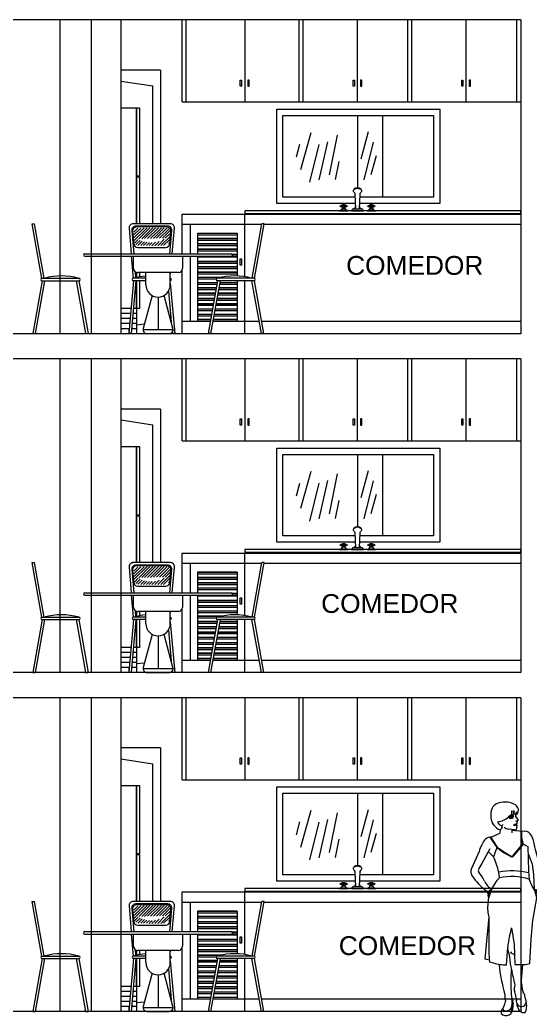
# Model space of a CAD drawing. Header units: metres. Extents: x -2 to 3328848, y -2 to 2725060.
# Drawn here: x 1663802.2 to 1663842.9, y 1363077.4 to 1363156.7 of the extents above; entities that cross this region are included whole.
import ezdxf

# ---------------------------------------------------------------- set-up
doc = ezdxf.new("R2010")
doc.units = ezdxf.units.M
doc.linetypes.add('0', pattern=[0])
doc.layers.get('0').update_dxf_attribs({"color": 253, "lineweight": 0})
for name, color, linetype, lineweight in [('EFEC', 253, 'Continuous', 0), ('muebles', 253, 'Continuous', 0), ('NOITHAT', 253, 'Continuous', 0), ('PUERTAS', 253, 'Continuous', 0)]:
    doc.layers.add(name, color=color, linetype=linetype, lineweight=lineweight)
doc.styles.get("Standard").update_dxf_attribs({"font": 'arial.ttf'})

# ---------------------------------------------------------------- blocks, each defined once
blk = doc.blocks.new('A$C19362E76')
at = {"layer": 'muebles'}
for p, q in [((1350, 2500), (1350, 1846.7)), ((2249.3, 1846.7), (2249.3, 2500)), ((2649.3, 1846.7), (2649.3, 2500)), ((2679.3, 2500), (2679.3, 1846.7)), ((3115, 1846.7), (3115, 2500)), ((3520, 1846.7), (3520, 2500)), ((850, 1846.7), (1814.3, 1846.7)), ((880, 1846.7), (1784.3, 1846.7)), ((1814.3, 1846.7), (2679.3, 1846.7)), ((2679.3, 1846.7), (3550, 1846.7)), ((850, 951.7), (3550, 951.7)), ((850, 635.8), (850, 951.7)), ((1350, 454.4), (1350, 951.7)), ((850, 871.7), (1484.7, 871.7)), ((915, 871.7), (915, 635.8)), ((975, 801.8), (1290, 801.8)), ((975, 800.1), (1290, 800.1)), ((1504.5, 871.7), (3550, 871.7)), ((2263.7, 800), (2263.7, 800)), ((975, 786.9), (1290, 786.9)), ((975, 759.8), (1290, 759.8)), ((975, 758.1), (1290, 758.1)), ((975, 744.9), (1290, 744.9)), ((975, 717.8), (1290, 717.8)), ((975, 716.1), (1290, 716.1)), ((975, 702.9), (1290, 702.9)), ((975, 675.8), (1290, 675.8)), ((975, 674.1), (1290, 674.1)), ((975, 660.9), (1290, 660.9)), ((915, 616.3), (915, 100)), ((975, 611.7), (1290, 611.7)), ((975, 576.9), (1290, 576.9)), ((975, 575.2), (1290, 575.2)), ((975, 562.1), (1290, 562.1)), ((1249.3, 633.8), (1290, 633.8)), ((1250, 618.9), (1290, 618.9)), ((1251.1, 632.1), (1290, 632.1)), ((850, 0), (850, 503.1)), ((975, 534.9), (1290, 534.9)), ((975, 533.2), (1290, 533.2)), ((975, 520.1), (1290, 520.1)), ((975, 492.9), (1290, 492.9)), ((975, 491.2), (1290, 491.2)), ((975, 478.1), (1290, 478.1)), ((975, 450.9), (1173.2, 450.9)), ((975, 449.2), (1164.8, 449.2)), ((975, 436.1), (1124.6, 436.1)), ((975, 408.9), (1130.9, 408.9)), ((975, 407.2), (1130.6, 407.2)), ((1150.4, 407.2), (1290, 407.2)), ((1150.7, 408.9), (1290, 408.9)), ((1350, 0), (1350, 421.7)), ((975, 394.1), (1128.3, 394.1)), ((975, 366.9), (1123.5, 366.9)), ((975, 365.2), (1123.2, 365.2)), ((975, 352.1), (1120.9, 352.1)), ((975, 324.9), (1116.1, 324.9)), ((975, 323.2), (1115.8, 323.2)), ((1135.6, 323.2), (1290, 323.2)), ((1135.9, 324.9), (1290, 324.9)), ((1140.7, 352.1), (1290, 352.1)), ((1143, 365.2), (1290, 365.2)), ((1143.3, 366.9), (1290, 366.9)), ((1148.1, 394.1), (1290, 394.1)), ((975, 310.1), (1113.5, 310.1)), ((975, 282.9), (1108.7, 282.9)), ((975, 281.2), (1108.4, 281.2)), ((975, 268.1), (1106.1, 268.1)), ((975, 240.9), (1101.3, 240.9)), ((975, 239.2), (1101, 239.2)), ((1120.8, 239.2), (1290, 239.2)), ((1121.1, 240.9), (1290, 240.9)), ((1125.9, 268.1), (1290, 268.1)), ((1128.2, 281.2), (1290, 281.2)), ((1128.5, 282.9), (1290, 282.9)), ((1133.3, 310.1), (1290, 310.1)), ((975, 226.1), (1098.7, 226.1)), ((975, 198.9), (1093.9, 198.9)), ((975, 197.2), (1093.6, 197.2)), ((975, 184.1), (1091.3, 184.1)), ((1111.1, 184.1), (1290, 184.1)), ((1113.4, 197.2), (1290, 197.2)), ((1113.7, 198.9), (1290, 198.9)), ((1118.5, 226.1), (1290, 226.1)), ((850, 100), (1076.5, 100)), ((915, 100), (1076.5, 100)), ((975, 156.9), (1086.5, 156.9)), ((975, 155.2), (1086.2, 155.2)), ((975, 142.1), (1083.9, 142.1)), ((975, 114.9), (1079.1, 114.9)), ((975, 113.2), (1078.8, 113.2)), ((975, 100.1), (1076.5, 100.1)), ((1096.2, 100.1), (1290, 100.1)), ((1096.2, 100), (1462.1, 100)), ((1096.2, 100), (1462.1, 100)), ((1098.6, 113.2), (1290, 113.2)), ((1098.9, 114.9), (1290, 114.9)), ((1103.7, 142.1), (1290, 142.1)), ((1106, 155.2), (1290, 155.2)), ((1106.3, 156.9), (1290, 156.9)), ((1481.9, 100), (1815, 100)), ((1481.9, 100), (1785, 100)), ((1815, 100), (3550, 100))]:
    blk.add_line(p, q, dxfattribs=at)
for points in [[(850, 1846.7), (850, 2500)], [(850, 1846.7), (850, 2500)], [(880, 2500), (880, 1846.7)], [(1784.3, 1846.7), (1784.3, 2500)], [(1814.3, 2500), (1814.3, 1846.7)], [(975, 635.8), (975, 801.8)], [(1290, 800.1), (1290, 460.3)], [(975, 632.1), (975, 633.8)], [(975, 100.1), (975, 616.3)], [(1290, 421.7), (1290, 100.1)], [(975, 270.2), (975, 258.6)], [(1290, 161.7), (1290, 150.1)]]:
    blk.add_lwpolyline(points, dxfattribs=at)
for points in [[(1315, 1971.1), (1315, 2021.1), (1325, 2021.1), (1325, 1971.1)], [(1385, 1971.1), (1385, 2021.1), (1375, 2021.1), (1375, 1971.1)], [(2214.3, 1971.1), (2214.3, 2021.1), (2224.3, 2021.1), (2224.3, 1971.1)], [(2284.3, 1971.1), (2284.3, 2021.1), (2274.3, 2021.1), (2274.3, 1971.1)], [(3080, 1971.1), (3080, 2021.1), (3090, 2021.1), (3090, 1971.1)], [(3150, 1971.1), (3150, 2021.1), (3140, 2021.1), (3140, 1971.1)], [(1350, 958.9), (3550, 958.9), (3550, 980.2), (1350, 980.2)], [(1315, 545.2), (1315, 595.2), (1325, 595.2), (1325, 545.2)]]:
    blk.add_lwpolyline(points, close=True, dxfattribs=at)
blk = doc.blocks.new('MBVOI')
at = {"color": 0, "linetype": 'ByBlock'}
for p, q in [((-120, 0), (-65, 0)), ((-110.2, 5), (-74.8, 5)), ((-100, 32.5), (-105, 32.5)), ((-100, 27.5), (-105, 27.5)), ((-82.9, 15), (-102, 15)), ((-85, 32.5), (-80, 32.5)), ((-85, 27.5), (-80, 27.5)), ((-39, 0), (39, 0)), ((-26, 13), (26, 13)), ((65, 0), (120, 0)), ((74.8, 5), (110.2, 5)), ((85, 32.5), (80, 32.5)), ((85, 27.5), (80, 27.5)), ((102.1, 15), (83, 15)), ((100, 32.5), (105, 32.5)), ((100, 27.5), (105, 27.5))]:
    blk.add_line(p, q, dxfattribs=at)
blk.add_lwpolyline([(-10, 13), (-14.7, 107.9, 0.144294), (-19.8, 118.2, -0.095047), (-25.2, 124.5, -0.130978), (-27.3, 132.3, -0.130978), (-25.2, 140.1, -0.106552), (-19, 147, -0.083871), (-10.5, 151.2, -0.072763), (0, 152.7, -0.072763), (10.5, 151.2, -0.083871), (19, 147, -0.106552), (25.2, 140.1, -0.130978), (27.3, 132.3, -0.130978), (25.2, 124.5, -0.095047), (19.8, 118.2, 0.144294), (14.7, 107.9), (10, 13)], format="xyb", dxfattribs=at)
for points in [[(-100, 20), (-100, 40), (-85, 40), (-85, 20)], [(85, 20), (85, 40), (100, 40), (100, 20)]]:
    blk.add_lwpolyline(points, close=True, dxfattribs=at)
for centre in [(-110, 30), (-92.5, 30), (-75, 30), (75, 30), (92.5, 30), (110, 30)]:
    blk.add_circle(centre, 5.59, dxfattribs=at)
for centre, radius, start, end in [((-0.3, 111.2), 36.3, 54.47341, 125.52659), ((-127.5, 27.5), 28.5, 285.2551, 344.7449), ((-57.5, 27.5), 28.5, 195.25512, 254.74488), ((-20.7, -5.3), 19.1, 106.1502, 163.8498), ((-6.3, 13.4), 13.7, 108.53952, 181.76494), ((6.3, 13.4), 13.7, 358.23506, 71.46048), ((20.7, -5.3), 19.1, 16.1502, 73.8498), ((57.5, 27.5), 28.5, 285.2551, 344.7449), ((127.5, 27.5), 28.5, 195.25512, 254.74488)]:
    blk.add_arc(centre, radius, start, end, dxfattribs=at)
blk = doc.blocks.new('12')
at = {"color": 0}
for p, q in [((195.106, 174.494), (195.137, 174.494)), ((195.224, 173.823), (195.106, 174.494)), ((195.255, 173.824), (195.137, 174.494)), ((196.806, 174.494), (196.348, 174.494)), ((196.773, 174.464), (196.38, 174.464)), ((197.809, 173.824), (197.927, 174.494)), ((197.839, 173.823), (197.958, 174.494)), ((197.958, 174.494), (197.927, 174.494)), ((196.298, 174.439), (196.325, 174.124)), ((196.331, 174.409), (196.355, 174.124)), ((196.337, 174.339), (196.347, 174.339)), ((196.341, 174.399), (196.355, 174.249)), ((196.355, 174.389), (196.404, 174.438)), ((196.357, 174.356), (196.443, 174.441)), ((196.36, 174.323), (196.481, 174.444)), ((196.362, 174.29), (196.518, 174.445)), ((196.762, 174.454), (196.391, 174.454)), ((196.417, 174.309), (196.553, 174.445)), ((196.453, 174.31), (196.588, 174.445)), ((196.489, 174.311), (196.624, 174.445)), ((196.526, 174.312), (196.659, 174.445)), ((196.562, 174.313), (196.694, 174.445)), ((196.598, 174.314), (196.73, 174.445)), ((196.634, 174.315), (196.765, 174.445)), ((196.671, 174.316), (196.789, 174.433)), ((196.686, 174.225), (196.801, 174.339)), ((196.707, 174.317), (196.801, 174.411)), ((196.743, 174.317), (196.805, 174.379)), ((196.798, 174.124), (196.823, 174.409)), ((196.799, 174.249), (196.812, 174.399)), ((196.807, 174.339), (196.817, 174.339)), ((196.828, 174.124), (196.855, 174.439)), ((196.339, 174.309), (196.349, 174.309)), ((196.367, 174.259), (196.409, 174.301)), ((196.382, 174.239), (196.433, 174.29)), ((196.407, 174.228), (196.458, 174.28)), ((196.441, 174.227), (196.486, 174.272)), ((196.476, 174.227), (196.515, 174.266)), ((196.51, 174.226), (196.547, 174.262)), ((196.545, 174.225), (196.582, 174.262)), ((196.579, 174.224), (196.622, 174.266)), ((196.614, 174.224), (196.668, 174.277)), ((196.65, 174.224), (196.73, 174.304)), ((196.722, 174.226), (196.794, 174.297)), ((196.784, 174.252), (196.787, 174.255)), ((196.804, 174.309), (196.814, 174.309)), ((195.754, 174.124), (197.554, 174.124)), ((195.754, 174.094), (197.554, 174.094)), ((196.352, 173.824), (196.328, 174.094)), ((196.354, 173.944), (196.354, 174.094)), ((196.404, 174.204), (196.749, 174.204)), ((196.954, 174.094), (196.954, 173.944)), ((196.381, 173.831), (196.375, 173.903)), ((196.904, 173.894), (196.404, 173.894)), ((196.504, 173.744), (196.504, 173.894)), ((196.804, 173.853), (196.808, 173.894)), ((196.804, 173.744), (196.804, 173.894)), ((195.23, 173.794), (195.115, 173.144)), ((195.26, 173.794), (195.145, 173.144)), ((195.23, 173.824), (195.68, 173.824)), ((195.23, 173.794), (195.68, 173.794)), ((195.649, 173.794), (195.764, 173.144)), ((195.68, 173.794), (195.794, 173.144)), ((196.352, 173.794), (196.295, 173.144)), ((196.382, 173.794), (196.325, 173.144)), ((196.504, 173.824), (196.352, 173.824)), ((196.504, 173.794), (196.352, 173.794)), ((196.804, 173.764), (196.858, 173.144)), ((197.384, 173.794), (197.27, 173.144)), ((197.415, 173.794), (197.3, 173.144)), ((197.834, 173.824), (197.384, 173.824)), ((197.834, 173.794), (197.384, 173.794)), ((197.804, 173.794), (197.919, 173.144)), ((197.834, 173.794), (197.949, 173.144)), ((196.58, 173.613), (196.471, 173.206)), ((196.837, 173.206), (196.729, 173.613)), ((196.783, 173.666), (196.816, 173.288)), ((196.654, 173.594), (196.654, 173.194)), ((195.115, 173.144), (195.145, 173.144)), ((195.764, 173.144), (195.794, 173.144)), ((196.325, 173.144), (196.295, 173.144)), ((196.468, 173.194), (196.841, 173.194)), ((196.519, 173.144), (196.789, 173.144)), ((196.827, 173.161), (196.828, 173.144)), ((196.858, 173.144), (196.828, 173.144)), ((197.3, 173.144), (197.27, 173.144)), ((197.949, 173.144), (197.919, 173.144))]:
    blk.add_line(p, q, dxfattribs=at)
for centre, radius, start, end in [((196.348, 174.444), 0.05, 90, 185), ((196.38, 174.414), 0.05, 90, 185), ((196.773, 174.414), 0.05, 355, 90), ((196.806, 174.444), 0.05, 355, 90), ((196.391, 174.404), 0.05, 90, 185), ((196.762, 174.404), 0.05, 355, 90), ((196.404, 174.254), 0.05, 185, 270), ((196.749, 174.254), 0.05, 270, 355), ((195.754, 174.109), 0.015, 90, 270), ((197.554, 174.109), 0.015, 270, 90), ((195.467, 173.089), 0.764, 73.8673, 106.1327), ((196.577, 172.995), 0.859, 94.8363, 105.1893), ((196.404, 173.944), 0.05, 180, 270), ((196.904, 173.944), 0.05, 270, 0), ((197.597, 173.089), 0.764, 73.8673, 106.1327), ((195.23, 173.809), 0.015, 90, 270), ((195.68, 173.809), 0.015, 270, 90), ((196.352, 173.809), 0.015, 90, 270), ((196.654, 173.744), 0.15, 180, 0), ((196.802, 173.809), 0.015, 270, 90), ((197.384, 173.809), 0.015, 90, 270), ((197.834, 173.809), 0.015, 270, 90), ((196.519, 173.194), 0.05, 165.0686, 270), ((196.789, 173.194), 0.05, 270, 14.9314)]:
    blk.add_arc(centre, radius, start, end, dxfattribs=at)
blk = doc.blocks.new('PE-10')
for p, q in [((0.0487, 1.6295), (0.0452, 1.5985)), ((0.0482, 1.5997), (0.0487, 1.6295)), ((0.063, 1.6327), (0.0628, 1.6037)), ((0.0652, 1.6041), (0.063, 1.6327)), ((0.0781, 1.6046), (0.0769, 1.588)), ((0.0959, 1.5646), (0.0769, 1.588)), ((0.0771, 1.5916), (0.0858, 1.5904)), ((0.085, 1.6224), (0.0805, 1.6045)), ((0.0824, 1.6043), (0.085, 1.6224)), ((-0.0322, 1.5042), (-0.0316, 1.5135)), ((0.0531, 1.5686), (0.052, 1.5838)), ((0.0549, 1.5844), (0.0531, 1.5686)), ((0.0612, 1.5169), (0.0721, 1.5239)), ((0.0612, 1.5169), (0.0695, 1.5169)), ((0.0695, 1.5169), (0.0769, 1.5175)), ((0.0721, 1.5239), (0.0819, 1.5281)), ((0.0829, 1.5173), (0.0854, 1.5184)), ((0.0871, 1.5287), (0.0854, 1.5184)), ((0.0871, 1.51), (0.0866, 1.5037)), ((0.0899, 1.5449), (0.0915, 1.5501)), ((-0.111, 1.4236), (-0.0464, 1.4519)), ((-0.0455, 1.4783), (-0.0464, 1.4519)), ((-0.0455, 1.4783), (-0.0328, 1.4919)), ((-0.0328, 1.4919), (-0.0264, 1.4976)), ((-0.0312, 1.5001), (-0.0322, 1.5042)), ((-0.0264, 1.4976), (-0.0312, 1.5001)), ((0.0729, 1.4787), (0.0203, 1.4851)), ((0.0473, 1.4818), (0.0492, 1.4546)), ((0.0476, 1.4768), (0.0717, 1.4728)), ((0.0717, 1.4728), (0.1475, 1.4699)), ((0.0866, 1.5037), (0.0885, 1.4967)), ((0.1241, 1.4183), (0.1219, 1.4709)), ((0.1291, 1.4189), (0.1268, 1.4711)), ((-0.1766, 1.3874), (-0.1917, 1.3596)), ((-0.1263, 1.4221), (-0.1413, 1.417)), ((-0.1263, 1.4221), (-0.1221, 1.4248)), ((-0.1263, 1.4221), (-0.0727, 1.3389)), ((-0.1221, 1.4248), (-0.0691, 1.3424)), ((-0.1205, 1.4224), (-0.111, 1.4236)), ((0.0593, 1.2747), (0.1347, 1.3677)), ((0.0635, 1.2719), (0.1401, 1.3664)), ((0.1347, 1.3677), (0.1241, 1.4183)), ((0.1401, 1.3664), (0.1291, 1.4189)), ((0.1401, 1.3664), (0.1769, 1.3478)), ((-0.2125, 1.3071), (-0.273, 1.1702)), ((-0.1273, 1.328), (-0.1908, 1.2123)), ((-0.1403, 1.307), (-0.0967, 1.2637)), ((-0.0727, 1.3389), (-0.0967, 1.2637)), ((-0.0727, 1.3389), (-0.0123, 1.2964)), ((-0.0691, 1.3424), (-0.0096, 1.3006)), ((-0.0123, 1.2964), (0.0397, 1.2657)), ((-0.0096, 1.3006), (0.0422, 1.27)), ((0.1773, 1.2895), (0.2092, 1.2061)), ((0.2369, 1.3138), (0.2608, 1.2261)), ((-0.1908, 1.2123), (-0.215, 1.1704)), ((0.2092, 1.2061), (0.2222, 1.1233)), ((0.2608, 1.2261), (0.2662, 1.2133)), ((-0.0513, 1.0967), (-0.0556, 1.1419)), ((0.2222, 1.1233), (0.2265, 1.0035)), ((0.2089, 1.0361), (0.1861, 1.0855)), ((0.2311, 0.995), (0.2089, 1.0361)), ((0.2478, 0.9377), (0.2311, 0.995)), ((0.2158, 0.7579), (0.2478, 0.9377)), ((-0.1364, 0.7868), (-0.1679, 0.4515)), ((-0.1364, 0.7868), (-0.1365, 0.6203)), ((0.2012, 0.6074), (0.2158, 0.7579)), ((0.0467, 0.6998), (0.0662, 0.5649)), ((-0.1365, 0.6203), (-0.1365, 0.5857)), ((0.0662, 0.5649), (0.0727, 0.4068)), ((0.1915, 0.4144), (0.2012, 0.6074)), ((0.0063, 0.4046), (0.0151, 0.5442)), ((0.0144, 0.532), (0.0289, 0.4728)), ((-0.1679, 0.4515), (-0.1314, 0.4445)), ((-0.1302, 0.4285), (-0.0969, 0.4184)), ((0.0289, 0.4728), (0.0321, 0.4367)), ((0.0727, 0.4068), (0.0981, 0.4065)), ((0.0981, 0.4065), (0.1565, 0.4072)), ((0.1239, 0.2806), (0.1347, 0.4069)), ((0.1565, 0.4072), (0.1915, 0.4144)), ((0.0714, 0.2421), (0.0676, 0.218)), ((0.0704, 0.26), (0.0714, 0.2421)), ((-0.0082, 0.168), (-0.0077, 0.1445)), ((0.0439, 0.1673), (0.0491, 0.1331)), ((-0.0077, 0.1445), (-0.0025, 0.1112)), ((0.0491, 0.1331), (0.0569, 0.1132)), ((-0.0372, 0.0356), (-0.0372, 0.0149)), ((0.0259, 0.0066), (0.0438, 0.0159)), ((0.0438, 0.0159), (0.0446, 0.0482)), ((0.0515, 0.0292), (0.0439, 0.0213)), ((0.0446, 0.0482), (0.0556, 0.0736)), ((0.0556, 0.0736), (0.0515, 0.0292))]:
    blk.add_line(p, q)
for centre, radius, start, end in [((-0.0447, 1.6179), 0.0731, 117.64077, 169.05206), ((-0.0056, 1.5431), 0.1574, 58.51159, 117.64077), ((0.0501, 1.6341), 0.0508, 322.37785, 58.51159), ((0.0802, 1.5937), 0.2003, 169.05206, 184.91961), ((0.0622, 1.5376), 0.0546, 87.3799, 139.36812), ((0.0748, 1.5308), 0.0739, 113.62502, 135.04547), ((0.0748, 1.5308), 0.0739, 99.39368, 111.07837), ((0.0748, 1.5308), 0.0739, 85.6198, 97.45735), ((0.0748, 1.5308), 0.0739, 77.88848, 84.0746), ((-0.0028, 1.5872), 0.117, 185.25728, 248.5867), ((-0.0741, 1.6795), 0.1365, 273.85577, 315.04547), ((-0.0294, 1.5495), 0.036, 189.92823, 268.67772), ((-0.0301, 1.5201), 0.00659, 268.67772, 14.4466), ((0.0622, 1.5376), 0.0474, 87.3799, 139.36812), ((0.04, 1.5262), 0.0444, 72.82133, 108.05076), ((0.0789, 1.4927), 0.0249, 80.73938, 94.68261), ((0.0938, 1.5226), 0.0276, 94.81301, 124.66001), ((0.0855, 1.5198), 0.00908, 79.90146, 113.35431), ((0.0845, 1.5147), 0.00532, 253.82654, 299.58368), ((0.0867, 1.5154), 0.00318, 13.71857, 113.18392), ((0.0878, 1.5324), 0.00373, 259.90146, 351.73524), ((0.0844, 1.5149), 0.00556, 299.58368, 13.71857), ((0.0958, 1.5419), 0.00665, 153.4251, 210.90021), ((0.0815, 1.5333), 0.0101, 351.73524, 30.90021), ((0.0908, 1.558), 0.00793, 274.81301, 351.59795), ((0.0898, 1.5581), 0.00892, 351.59795, 46.7853), ((0.0271, 1.5408), 0.0561, 226.09931, 263.09363), ((0.0745, 1.4931), 0.0144, 263.63087, 14.75357), ((0.1449, 1.4026), 0.0674, 27.44874, 87.78834), ((0.0162, 1.3357), 0.2124, 4.55938, 27.44874), ((0.0128, 1.2482), 0.2329, 151.4233, 165.34442), ((-0.1211, 1.3572), 0.0632, 108.64714, 151.37335), ((0.363, 1.3634), 0.1355, 184.55938, 201.44761), ((0.0485, 1.2806), 0.0173, 239.43857, 329.75421), ((0.0485, 1.2806), 0.0123, 239.43857, 331.3849), ((3.7744, 1.3438), 3.5976, 179.93629, 184.11845), ((-0.7532, 0.9746), 0.7173, 13.4873, 23.76963), ((0.1198, 1.152), 0.1587, 356.06198, 22.72212), ((-0.2168, 1.1454), 0.0615, 156.1697, 215.55058), ((-0.1887, 1.1552), 0.0304, 149.96401, 219.31344), ((-0.4879, 0.9101), 0.3563, 26.60105, 39.31344), ((0.0509, 0.6033), 0.5491, 76.09657, 101.18699), ((-17.9789, 2.3835), 18.2992, 355.58477, 356.10708), ((0.2253, 1.4613), 0.6048, 215.55058, 229.90872), ((-0.0151, 1.1469), 0.1725, 206.60105, 235.27495), ((0.191, 0.8626), 0.336, 145.66268, 193.02796), ((0.0519, 0.9788), 0.1566, 131.22204, 152.09818), ((0.0465, 0.6477), 0.4595, 72.31102, 102.29103), ((-0.2535, 0.8926), 0.1386, 35.0506, 49.90872), ((-0.0883, 0.9576), 0.0537, 117.78333, 204.63639), ((-0.0883, 0.9576), 0.0472, 129.39042, 193.0293), ((0.2246, 0.9595), 0.0441, 297.0508, 87.57814), ((0.2246, 0.9595), 0.0374, 305.34854, 81.19419), ((0.2246, 0.9595), 0.0285, 320.82896, 71.66889), ((-0.6834, 0.8378), 0.743, 343.85664, 349.29263), ((1.8302, 0.5857), 1.9667, 180, 184.58447), ((0.4192, 0.5187), 0.4049, 163.85664, 176.38898), ((0.0614, 0.5149), 0.0246, 196.66779, 288.6567), ((-0.0023, 0.7318), 0.3273, 253.21289, 271.51701), ((1.9086, 0.6712), 1.9817, 187.60665, 194.70893), ((0.462, 0.475), 0.4317, 185.0832, 197.9258), ((1.2468, 0.2678), 1.2071, 175.25176, 184.77694), ((-0.4261, 0.1877), 0.5018, 8.29226, 17.9258), ((0.1617, 0.2721), 0.0388, 167.24904, 202.09129), ((0.0537, 0.2282), 0.0778, 353.48098, 22.09129), ((0.1233, 0.2092), 0.0563, 171.07884, 202.96405), ((-0.0012, 0.1565), 0.0789, 6.91903, 22.96405), ((0.5437, 0.2226), 0.47, 186.91903, 192.4142), ((0.1774, 0.2141), 0.0467, 173.48098, 215.78064), ((0.1005, 0.1587), 0.0481, 8.7459, 35.78064), ((0.3414, 0.1958), 0.1957, 188.7459, 200.34277), ((-0.1519, 0.134), 0.1512, 319.34499, 351.30261), ((-0.0787, 0.107), 0.1304, 336.14666, 11.56447), ((0.0103, 0.0949), 0.0501, 334.85238, 21.42721), ((-0.0142, 0.0998), 0.1011, 0.00142, 12.4142), ((0.1248, 0.1094), 0.039, 194.18469, 356.60156), ((0.1749, 0.0998), 0.0879, 180.00142, 230.23897), ((0.0283, 0.0797), 0.1382, 339.10057, 20.34277), ((0, 0.054), 0.054, 226.4502, 298.62208), ((0.0022, 0.0648), 0.0291, 204.19202, 302.62104), ((-0.2621, 0.5193), 0.5548, 300.31345, 303.06), ((0.145, 0.0638), 0.0411, 230.23897, 272.91552), ((0.1464, 0.0346), 0.0118, 272.91552, 339.10057)]:
    blk.add_arc(centre, radius, start, end)

msp = doc.modelspace()

# ---------------------------------------------------------------- linework, layer by layer
for p, q in [((1663842.109, 1363156.749), (1663734.859, 1363156.749)), ((1663805.359, 1363156.749), (1663805.359, 1363131.749)), ((1663807.859, 1363156.749), (1663807.859, 1363131.749)), ((1663807.859, 1363156.749), (1663807.859, 1363131.749)), ((1663810.236, 1363156.749), (1663810.236, 1363131.749)), ((1663842.109, 1363156.749), (1663842.109, 1363131.749)), ((1663813.403, 1363152.749), (1663810.236, 1363152.749)), ((1663813.403, 1363152.749), (1663813.403, 1363140.507)), ((1663842.109, 1363131.749), (1663734.859, 1363131.749)), ((1663842.109, 1363129.749), (1663734.859, 1363129.749)), ((1663805.359, 1363129.749), (1663805.359, 1363104.749)), ((1663807.859, 1363129.749), (1663807.859, 1363104.749)), ((1663807.859, 1363129.749), (1663807.859, 1363104.749)), ((1663810.236, 1363129.749), (1663810.236, 1363104.749)), ((1663842.109, 1363129.749), (1663842.109, 1363104.749)), ((1663813.403, 1363125.749), (1663810.236, 1363125.749)), ((1663813.403, 1363125.749), (1663813.403, 1363113.507)), ((1663842.109, 1363104.749), (1663734.859, 1363104.749)), ((1663842.109, 1363102.749), (1663734.859, 1363102.749)), ((1663805.359, 1363102.749), (1663805.359, 1363077.749)), ((1663807.859, 1363102.749), (1663807.859, 1363077.749)), ((1663807.859, 1363102.749), (1663807.859, 1363077.749)), ((1663810.236, 1363102.749), (1663810.236, 1363077.749)), ((1663842.109, 1363102.749), (1663842.109, 1363077.749)), ((1663813.403, 1363098.749), (1663810.236, 1363098.749)), ((1663813.403, 1363098.749), (1663813.403, 1363086.507)), ((1663842.109, 1363077.749), (1663734.859, 1363077.749))]:
    msp.add_line(p, q)
at = {"layer": 'muebles'}
for p, q in [((1663810.236, 1363149.749), (1663811.488, 1363149.749)), ((1663811.488, 1363149.749), (1663811.488, 1363140.507)), ((1663829.102, 1363149.133), (1663829.1, 1363143.384)), ((1663831.082, 1363149.133), (1663831.082, 1363142.633)), ((1663824.572, 1363144.837), (1663825.394, 1363147.783)), ((1663826.879, 1363144.402), (1663827.493, 1363147.58)), ((1663829.945, 1363147.825), (1663829.358, 1363145.663)), ((1663824.243, 1363145.83), (1663824.514, 1363146.845)), ((1663826.006, 1363146.834), (1663825.262, 1363143.817)), ((1663826.032, 1363144.001), (1663826.727, 1363147.046)), ((1663830.35, 1363147.014), (1663829.606, 1363143.997)), ((1663830.598, 1363145.933), (1663830.17, 1363144.402)), ((1663827.359, 1363144.025), (1663827.63, 1363145.469)), ((1663811.488, 1363136.628), (1663811.488, 1363136.222)), ((1663811.488, 1363135.966), (1663811.488, 1363131.749)), ((1663811.047, 1363133.749), (1663810.236, 1363133.749)), ((1663811.012, 1363133.349), (1663810.236, 1363133.349)), ((1663811.488, 1363133.349), (1663811.207, 1363133.349)), ((1663811.488, 1363133.749), (1663811.242, 1363133.749)), ((1663810.977, 1363132.949), (1663810.236, 1363132.949)), ((1663810.942, 1363132.549), (1663810.236, 1363132.549)), ((1663811.488, 1363132.549), (1663811.137, 1363132.549)), ((1663811.488, 1363132.949), (1663811.172, 1363132.949)), ((1663810.907, 1363132.149), (1663810.236, 1363132.149)), ((1663810.888, 1363131.749), (1663810.888, 1363132.149)), ((1663811.488, 1363131.749), (1663810.888, 1363131.749)), ((1663811.488, 1363132.149), (1663811.102, 1363132.149)), ((1663810.236, 1363122.749), (1663811.488, 1363122.749)), ((1663811.488, 1363122.749), (1663811.488, 1363113.507)), ((1663829.102, 1363122.133), (1663829.1, 1363116.384)), ((1663831.082, 1363122.133), (1663831.082, 1363115.633)), ((1663824.572, 1363117.837), (1663825.394, 1363120.783)), ((1663826.879, 1363117.402), (1663827.493, 1363120.58)), ((1663829.945, 1363120.825), (1663829.358, 1363118.663)), ((1663824.243, 1363118.83), (1663824.514, 1363119.845)), ((1663826.006, 1363119.834), (1663825.262, 1363116.817)), ((1663826.032, 1363117.001), (1663826.727, 1363120.046)), ((1663830.35, 1363120.014), (1663829.606, 1363116.997)), ((1663830.598, 1363118.933), (1663830.17, 1363117.402)), ((1663827.359, 1363117.025), (1663827.63, 1363118.469)), ((1663811.488, 1363109.628), (1663811.488, 1363109.222)), ((1663811.488, 1363108.966), (1663811.488, 1363104.749)), ((1663811.047, 1363106.749), (1663810.236, 1363106.749)), ((1663811.012, 1363106.349), (1663810.236, 1363106.349)), ((1663811.488, 1363106.349), (1663811.207, 1363106.349)), ((1663811.488, 1363106.749), (1663811.242, 1363106.749)), ((1663810.977, 1363105.949), (1663810.236, 1363105.949)), ((1663810.942, 1363105.549), (1663810.236, 1363105.549)), ((1663811.488, 1363105.549), (1663811.137, 1363105.549)), ((1663811.488, 1363105.949), (1663811.172, 1363105.949)), ((1663810.907, 1363105.149), (1663810.236, 1363105.149)), ((1663810.888, 1363104.749), (1663810.888, 1363105.149)), ((1663811.488, 1363104.749), (1663810.888, 1363104.749)), ((1663811.488, 1363105.149), (1663811.102, 1363105.149)), ((1663810.236, 1363095.749), (1663811.488, 1363095.749)), ((1663811.488, 1363095.749), (1663811.488, 1363086.507)), ((1663829.102, 1363095.133), (1663829.1, 1363089.384)), ((1663831.082, 1363095.133), (1663831.082, 1363088.633)), ((1663824.572, 1363090.837), (1663825.394, 1363093.783)), ((1663826.879, 1363090.402), (1663827.493, 1363093.58)), ((1663829.945, 1363093.825), (1663829.358, 1363091.663)), ((1663824.243, 1363091.83), (1663824.514, 1363092.845)), ((1663826.006, 1363092.834), (1663825.262, 1363089.817)), ((1663826.032, 1363090.001), (1663826.727, 1363093.046)), ((1663830.35, 1363093.014), (1663829.606, 1363089.997)), ((1663830.598, 1363091.933), (1663830.17, 1363090.402)), ((1663827.359, 1363090.025), (1663827.63, 1363091.469)), ((1663811.488, 1363082.628), (1663811.488, 1363082.222)), ((1663811.488, 1363081.966), (1663811.488, 1363077.749)), ((1663811.047, 1363079.749), (1663810.236, 1363079.749)), ((1663811.012, 1363079.349), (1663810.236, 1363079.349)), ((1663811.488, 1363079.349), (1663811.207, 1363079.349)), ((1663811.488, 1363079.749), (1663811.242, 1363079.749)), ((1663810.977, 1363078.949), (1663810.236, 1363078.949)), ((1663810.942, 1363078.549), (1663810.236, 1363078.549)), ((1663811.488, 1363078.549), (1663811.137, 1363078.549)), ((1663811.488, 1363078.949), (1663811.172, 1363078.949)), ((1663810.907, 1363078.149), (1663810.236, 1363078.149)), ((1663810.888, 1363077.749), (1663810.888, 1363078.149)), ((1663811.488, 1363077.749), (1663810.888, 1363077.749)), ((1663811.488, 1363078.149), (1663811.102, 1363078.149))]:
    msp.add_line(p, q, dxfattribs=at)
for points in [[(1663811.488, 1363149.749), (1663811.73, 1363149.749), (1663811.73, 1363144.294), (1663811.488, 1363144.294)], [(1663811.488, 1363122.749), (1663811.73, 1363122.749), (1663811.73, 1363117.294), (1663811.488, 1363117.294)], [(1663811.488, 1363095.749), (1663811.73, 1363095.749), (1663811.73, 1363090.294), (1663811.488, 1363090.294)]]:
    msp.add_lwpolyline(points, close=True, dxfattribs=at)
for points in [[(1663828.958, 1363142.133), (1663822.657, 1363142.133), (1663822.657, 1363149.633), (1663835.657, 1363149.633), (1663835.657, 1363142.133), (1663829.241, 1363142.133)], [(1663828.933, 1363142.633), (1663823.157, 1363142.633), (1663823.157, 1363149.133), (1663835.157, 1363149.133), (1663835.157, 1363142.633), (1663829.266, 1363142.633)], [(1663811.488, 1363140.507), (1663811.488, 1363144.241), (1663811.73, 1363144.241), (1663811.73, 1363140.507)], [(1663811.488, 1363136.222), (1663811.488, 1363136.628)], [(1663811.73, 1363136.615), (1663811.73, 1363136.27)], [(1663811.73, 1363135.966), (1663811.73, 1363133.749), (1663811.488, 1363133.749), (1663811.488, 1363135.966)], [(1663828.958, 1363115.133), (1663822.657, 1363115.133), (1663822.657, 1363122.633), (1663835.657, 1363122.633), (1663835.657, 1363115.133), (1663829.241, 1363115.133)], [(1663828.933, 1363115.633), (1663823.157, 1363115.633), (1663823.157, 1363122.133), (1663835.157, 1363122.133), (1663835.157, 1363115.633), (1663829.266, 1363115.633)], [(1663811.488, 1363113.507), (1663811.488, 1363117.241), (1663811.73, 1363117.241), (1663811.73, 1363113.507)], [(1663811.488, 1363109.222), (1663811.488, 1363109.628)], [(1663811.73, 1363109.615), (1663811.73, 1363109.27)], [(1663811.73, 1363108.966), (1663811.73, 1363106.749), (1663811.488, 1363106.749), (1663811.488, 1363108.966)], [(1663828.958, 1363088.133), (1663822.657, 1363088.133), (1663822.657, 1363095.633), (1663835.657, 1363095.633), (1663835.657, 1363088.133), (1663829.241, 1363088.133)], [(1663828.933, 1363088.633), (1663823.157, 1363088.633), (1663823.157, 1363095.133), (1663835.157, 1363095.133), (1663835.157, 1363088.633), (1663829.266, 1363088.633)], [(1663811.488, 1363086.507), (1663811.488, 1363090.241), (1663811.73, 1363090.241), (1663811.73, 1363086.507)], [(1663811.488, 1363082.222), (1663811.488, 1363082.628)], [(1663811.73, 1363082.615), (1663811.73, 1363082.27)], [(1663811.73, 1363081.966), (1663811.73, 1363079.749), (1663811.488, 1363079.749), (1663811.488, 1363081.966)]]:
    msp.add_lwpolyline(points, dxfattribs=at)
at = {"layer": 'PUERTAS', "ltscale": 0.004}
for p, q in [((1663810.236, 1363151.874), (1663812.772, 1363151.487)), ((1663811.488, 1363132.46), (1663812.113, 1363132.524)), ((1663810.236, 1363124.874), (1663812.772, 1363124.487)), ((1663811.488, 1363105.46), (1663812.113, 1363105.524)), ((1663810.236, 1363097.874), (1663812.772, 1363097.487)), ((1663811.488, 1363078.46), (1663812.113, 1363078.524))]:
    msp.add_line(p, q, dxfattribs=at)
at = {"layer": 'PUERTAS', "linetype": '0', "ltscale": 0.004}
for p, q in [((1663812.772, 1363140.507), (1663812.772, 1363151.487)), ((1663812.772, 1363113.507), (1663812.772, 1363124.487)), ((1663812.772, 1363086.507), (1663812.772, 1363097.487))]:
    msp.add_line(p, q, dxfattribs=at)

# ---------------------------------------------------------------- block references
at = {"layer": 'EFEC', "xscale": 10, "yscale": 10, "zscale": 10}
msp.add_blockref('PE-10', (1663840.922, 1363077.426), dxfattribs=at)
at = {"layer": 'muebles'}
for name, p, xscale, yscale, zscale in [('A$C19362E76', (1663806.609, 1363131.749), 0.01, 0.01, 0.01), ('12', (1662537.385, 1362008.459), 6.487622765644119, 6.487622765644119, 6.487622765644119), ('A$C19362E76', (1663806.609, 1363104.749), 0.01, 0.01, 0.01), ('12', (1662537.385, 1361981.459), 6.487622765644119, 6.487622765644119, 6.487622765644119), ('A$C19362E76', (1663806.609, 1363077.749), 0.01, 0.01, 0.01), ('12', (1662537.385, 1361954.459), 6.487622765644119, 6.487622765644119, 6.487622765644119)]:
    msp.add_blockref(name, p, dxfattribs=dict(at, xscale=xscale, yscale=yscale, zscale=zscale))
at = {"layer": 'NOITHAT', "ltscale": 50, "xscale": 0.01200000000011642, "yscale": 0.01200000000011642, "zscale": 0.01200000000011642}
for p in [(1663829.1, 1363141.551), (1663829.1, 1363114.551), (1663829.1, 1363087.551)]:
    msp.add_blockref('MBVOI', p, dxfattribs=at)

# ---------------------------------------------------------------- texts
at = {"linetype": 'Continuous', "char_height": 1.5, "attachment_point": 1}
for insert in [(1663828.194, 1363137.94), (1663826.202, 1363111.002), (1663827.607, 1363083.74)]:
    msp.add_mtext_dynamic_manual_height_columns('COMEDOR', width=45.32036, gutter_width=125, heights=[0], dxfattribs=dict(at, insert=insert))

doc.saveas('drawing.dxf')
